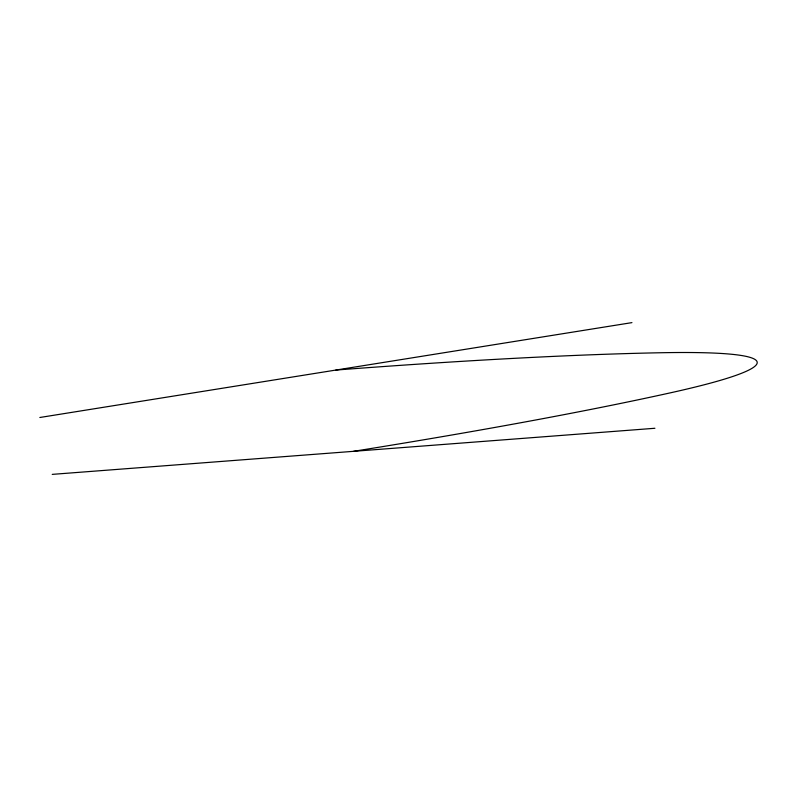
<?xml version="1.0" encoding="UTF-8"?>
<svg xmlns="http://www.w3.org/2000/svg" width="797" height="797" viewBox="0 0 797 797"><rect width="100%" height="100%" fill="white"/><g stroke="black" fill="none" stroke-linecap="round" stroke-linejoin="round"><path stroke-width="1.2" d="M39.85 417.489L631.941 322.626M52.233 474.374L654.925 428.268M335.896 370.057A1034.526 73.962 -6.7 0 1 661.44 352.732A490.583 35.078 -6.7 0 1 670.177 392.881A1034.526 73.962 -6.7 0 1 353.579 451.321"/></g></svg>
